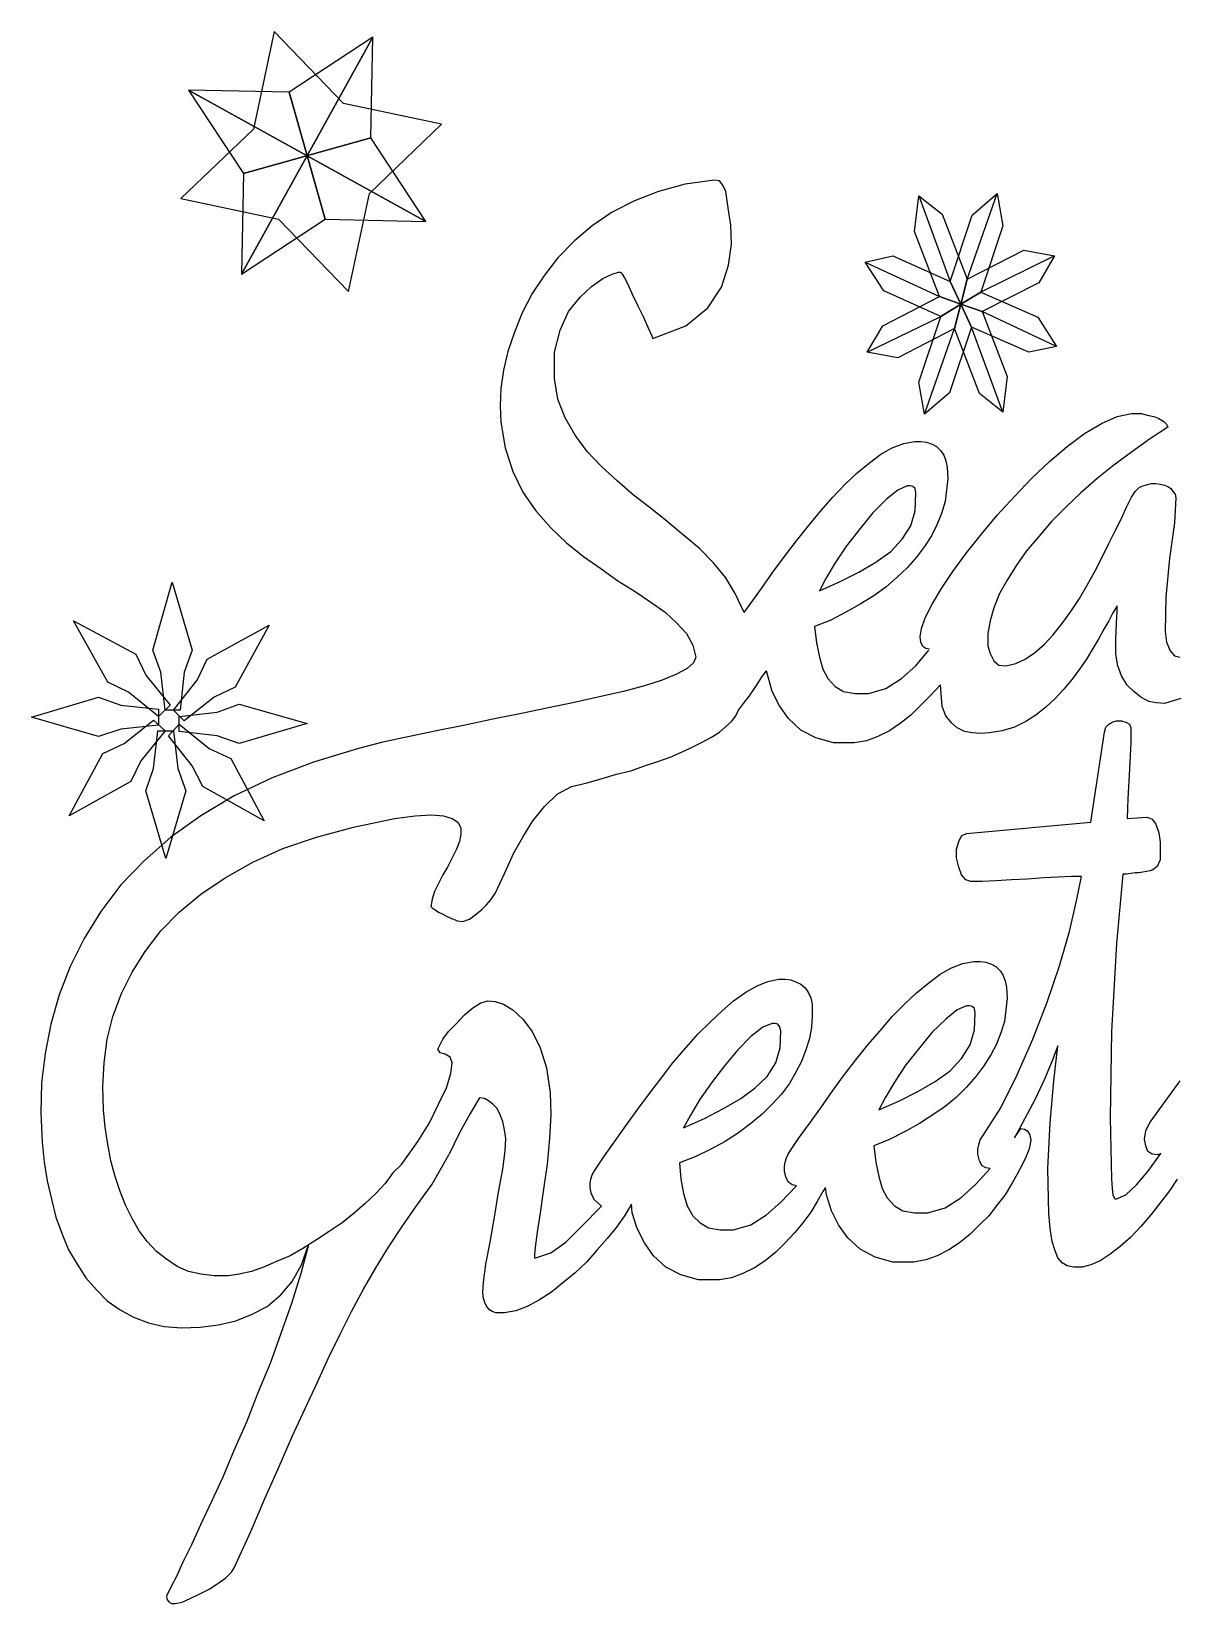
# Model space of a CAD drawing. Extents: x -95 to 513, y -317 to 40.
# Drawn here: x 207.13 to 240.94, y -290.7 to -244.28 of the extents above; entities that cross this region are included whole.
import ezdxf

# ---------------------------------------------------------------- set-up
doc = ezdxf.new("R2010")
doc.units = 0
doc.header["$MEASUREMENT"] = 0
doc.layers.get('0').update_dxf_attribs({"linetype": 'CONTINUOUS'})

msp = doc.modelspace()

# ---------------------------------------------------------------- linework, layer by layer
at = {"color": 1}
for p, q in [((226.425693, -248.790253), (225.645289, -249.001172)), ((227.290466, -248.663699), (226.425693, -248.790253)), ((227.438109, -248.684791), (227.290466, -248.663699)), ((227.54357, -248.811345), (227.438109, -248.684791)), ((227.627936, -249.001172), (227.54357, -248.811345)), ((224.928161, -249.275368), (224.274311, -249.612841)), ((225.645289, -249.001172), (224.928161, -249.275368)), ((227.67012, -249.275368), (227.627936, -249.001172)), ((227.712305, -249.549564), (227.67012, -249.275368)), ((224.274311, -249.612841), (223.683734, -250.013588)), ((227.775582, -249.992495), (227.712305, -249.549564)), ((223.683734, -250.013588), (223.156434, -250.456519)), ((227.796674, -250.56198), (227.775582, -249.992495)), ((223.156434, -250.456519), (222.671318, -250.962726)), ((227.712305, -251.173646), (227.796674, -250.56198)), ((222.671318, -250.962726), (222.270572, -251.468934)), ((222.270572, -251.468934), (221.912006, -252.017327)), ((223.662642, -251.806408), (224.000115, -251.574396)), ((224.000115, -251.574396), (224.274311, -251.447842)), ((224.274311, -251.447842), (224.464138, -251.384569)), ((224.464138, -251.384569), (224.506323, -251.384569)), ((224.506323, -251.384569), (224.548508, -251.405657)), ((224.548508, -251.405657), (224.5696, -251.447842)), ((224.5696, -251.447842), (224.590688, -251.468934)), ((224.590688, -251.468934), (224.632873, -251.553304)), ((224.632873, -251.553304), (224.738335, -251.743131)), ((227.501386, -251.8275), (227.712305, -251.173646)), ((221.912006, -252.017327), (221.616718, -252.586812)), ((223.325168, -252.122789), (223.662642, -251.806408)), ((224.738335, -251.743131), (224.864884, -252.038419)), ((224.864884, -252.038419), (225.033623, -252.375893)), ((227.100639, -252.439165), (227.501386, -251.8275)), ((222.987699, -252.544627), (223.325168, -252.122789)), ((225.033623, -252.375893), (225.202358, -252.713362)), ((226.446785, -252.966466), (227.100639, -252.439165)), ((221.616718, -252.586812), (221.384706, -253.156297)), ((222.734595, -253.09302), (222.987699, -252.544627)), ((225.202358, -252.713362), (225.328912, -253.00865)), ((225.476554, -253.346124), (226.446785, -252.966466)), ((221.384706, -253.156297), (221.194879, -253.725778)), ((222.565861, -253.74687), (222.734595, -253.09302)), ((225.328912, -253.00865), (225.434369, -253.240662)), ((225.434369, -253.240662), (225.476554, -253.346124)), ((221.194879, -253.725778), (221.068325, -254.27417)), ((222.565861, -254.527274), (222.565861, -253.74687)), ((221.068325, -254.27417), (220.98396, -254.822563)), ((220.98396, -254.822563), (220.962868, -255.328771)), ((222.671318, -255.138944), (222.565861, -254.527274)), ((220.962868, -255.328771), (220.98396, -255.813886)), ((222.882237, -255.687332), (222.671318, -255.138944)), ((223.177526, -256.19354), (222.882237, -255.687332)), ((238.722325, -255.856071), (239.186352, -255.645152)), ((239.186352, -255.645152), (239.608191, -255.560782)), ((239.608191, -255.560782), (239.734741, -255.560782)), ((239.734741, -255.560782), (239.903479, -255.560782)), ((239.903479, -255.560782), (240.072214, -255.602967)), ((240.072214, -255.602967), (240.262041, -255.645152)), ((240.262041, -255.645152), (240.409687, -255.708425)), ((240.409687, -255.708425), (240.55733, -255.792794)), ((240.55733, -255.792794), (240.641699, -255.877163)), ((220.98396, -255.813886), (221.11051, -256.573198)), ((223.536092, -256.67866), (223.177526, -256.19354)), ((237.709909, -256.531013), (238.216117, -256.15136)), ((238.216117, -256.15136), (238.722325, -255.856071)), ((240.683884, -255.961528), (240.135491, -256.320094)), ((240.641699, -255.877163), (240.683884, -255.961528)), ((221.11051, -256.573198), (221.342521, -257.269233)), ((223.95793, -257.121591), (223.536092, -256.67866)), ((232.204899, -256.763025), (232.542372, -256.573198)), ((232.542372, -256.573198), (232.879846, -256.446644)), ((232.879846, -256.446644), (233.196223, -256.383371)), ((233.196223, -256.383371), (233.386054, -256.383371)), ((233.386054, -256.383371), (233.554788, -256.404464)), ((233.554788, -256.404464), (233.723523, -256.467736)), ((233.723523, -256.467736), (233.850077, -256.531013)), ((233.850077, -256.531013), (233.976627, -256.657567)), ((233.976627, -256.657567), (234.060996, -256.784117)), ((237.182613, -256.973944), (237.709909, -256.531013)), ((239.608191, -256.699748), (239.08089, -257.079406)), ((240.135491, -256.320094), (239.608191, -256.699748)), ((224.421954, -257.543429), (223.95793, -257.121591)), ((231.508864, -257.311418), (231.86743, -257.016129)), ((231.86743, -257.016129), (232.204899, -256.763025)), ((234.060996, -256.784117), (234.124273, -256.952852)), ((234.124273, -256.952852), (234.166458, -257.142683)), ((234.166458, -257.142683), (234.187546, -257.480152)), ((236.655313, -257.480152), (237.182613, -256.973944)), ((239.08089, -257.079406), (238.595775, -257.480152)), ((221.342521, -257.269233), (221.63781, -257.880903)), ((224.907069, -257.965268), (224.421954, -257.543429)), ((230.791737, -258.028545), (231.150299, -257.648891)), ((231.150299, -257.648891), (231.508864, -257.311418)), ((234.187546, -257.480152), (234.145365, -257.817626)), ((236.149105, -258.007452), (236.655313, -257.480152)), ((238.595775, -257.480152), (238.110659, -257.901995)), ((240.008937, -257.669983), (240.198768, -257.627799)), ((240.198768, -257.627799), (240.325318, -257.627799)), ((240.325318, -257.627799), (240.451872, -257.648891)), ((240.451872, -257.648891), (240.578422, -257.669983)), ((221.63781, -257.880903), (222.017468, -258.429295)), ((225.392185, -258.344926), (224.907069, -257.965268)), ((230.433171, -258.429295), (230.791737, -258.028545)), ((234.145365, -257.817626), (234.103181, -258.155099)), ((235.642897, -258.555845), (236.149105, -258.007452)), ((238.110659, -257.901995), (237.667728, -258.323833)), ((239.460548, -258.323833), (239.608191, -258.028545)), ((239.608191, -258.028545), (239.713652, -257.85981)), ((239.713652, -257.85981), (239.840202, -257.733256)), ((239.840202, -257.733256), (240.008937, -257.669983)), ((240.578422, -257.669983), (240.683884, -257.712164)), ((240.683884, -257.712164), (240.768249, -257.775441)), ((240.768249, -257.775441), (240.831526, -257.85981)), ((240.831526, -257.85981), (240.894803, -257.94418)), ((240.915895, -258.049637), (240.87371, -258.787857)), ((240.894803, -257.94418), (240.915895, -258.049637)), ((222.017468, -258.429295), (222.460399, -258.935503)), ((225.898393, -258.745672), (225.392185, -258.344926)), ((230.07461, -258.872226), (230.433171, -258.429295)), ((233.997719, -258.51366), (233.871169, -258.830041)), ((234.103181, -258.155099), (233.997719, -258.51366)), ((235.178874, -259.12533), (235.642897, -258.555845)), ((237.667728, -258.323833), (237.245886, -258.745672)), ((239.312902, -258.661307), (239.460548, -258.323833)), ((222.460399, -258.935503), (222.924422, -259.378434)), ((226.383508, -259.146422), (225.898393, -258.745672)), ((229.716044, -259.315157), (230.07461, -258.872226)), ((233.871169, -258.830041), (233.70243, -259.167515)), ((237.245886, -258.745672), (236.866232, -259.188607)), ((238.933248, -259.399526), (239.123075, -259.019868)), ((239.123075, -259.019868), (239.312902, -258.661307)), ((240.87371, -258.787857), (240.726068, -259.842457)), ((222.924422, -259.378434), (223.43063, -259.77918)), ((226.847536, -259.547169), (226.383508, -259.146422)), ((229.357483, -259.77918), (229.716044, -259.315157)), ((233.491511, -259.483891), (233.2595, -259.800272)), ((233.70243, -259.167515), (233.491511, -259.483891)), ((234.735939, -259.673723), (235.178874, -259.12533)), ((236.866232, -259.188607), (236.507666, -259.610446)), ((238.743417, -259.800272), (238.933248, -259.399526)), ((223.43063, -259.77918), (223.936838, -260.137746)), ((227.269374, -259.969011), (226.847536, -259.547169)), ((227.627936, -260.411942), (227.269374, -259.969011)), ((229.020009, -260.243203), (229.357483, -259.77918)), ((233.2595, -259.800272), (232.985303, -260.116653)), ((234.335192, -260.222115), (234.735939, -259.673723)), ((236.507666, -259.610446), (236.212378, -260.032284)), ((238.532498, -260.201023), (238.743417, -259.800272)), ((240.726068, -259.842457), (240.620607, -260.981423)), ((223.936838, -260.137746), (224.443046, -260.496307)), ((227.902132, -260.875965), (227.627936, -260.411942)), ((228.682536, -260.728319), (229.020009, -260.243203)), ((232.690015, -260.39085), (232.352545, -260.686138)), ((232.985303, -260.116653), (232.690015, -260.39085)), ((233.997719, -260.728319), (234.335192, -260.222115)), ((236.212378, -260.032284), (235.938185, -260.475215)), ((238.300486, -260.622861), (238.532498, -260.201023)), ((224.443046, -260.496307), (224.949254, -260.812688)), ((224.949254, -260.812688), (225.413277, -261.129069)), ((228.172801, -261.433518), (227.902132, -260.875965)), ((228.345067, -261.192346), (228.682536, -260.728319)), ((232.352545, -260.686138), (231.99398, -260.939242)), ((233.723523, -261.192346), (233.997719, -260.728319)), ((235.70617, -260.875965), (235.537435, -261.297804)), ((235.938185, -260.475215), (235.70617, -260.875965)), ((238.068475, -261.023608), (238.300486, -260.622861)), ((225.413277, -261.129069), (225.83512, -261.424358)), ((228.172801, -261.433518), (228.345067, -261.192346)), ((231.593234, -261.192346), (231.171391, -261.424358)), ((231.99398, -260.939242), (231.593234, -261.192346)), ((233.512604, -261.593092), (233.723523, -261.192346)), ((235.537435, -261.297804), (235.431978, -261.677462)), ((237.815371, -261.403266), (238.068475, -261.023608)), ((239.186352, -261.234527), (239.059798, -261.44545)), ((239.186352, -261.403266), (239.186352, -261.234527)), ((240.620607, -260.981423), (240.599514, -261.993839)), ((225.83512, -261.424358), (226.172589, -261.740735)), ((226.172589, -261.740735), (226.467877, -262.057116)), ((230.72846, -261.65637), (230.243344, -261.846196)), ((231.171391, -261.424358), (230.72846, -261.65637)), ((233.407146, -261.909473), (233.512604, -261.593092)), ((235.431978, -261.677462), (235.368701, -262.057116)), ((237.28807, -262.0993), (237.562267, -261.761827)), ((237.562267, -261.761827), (237.815371, -261.403266)), ((238.933248, -261.677462), (238.785602, -261.930566)), ((239.059798, -261.44545), (238.933248, -261.677462)), ((239.144167, -262.225854), (239.16526, -261.761827)), ((239.16526, -261.761827), (239.186352, -261.403266)), ((226.467877, -262.057116), (226.657704, -262.394589)), ((230.243344, -261.846196), (230.306621, -262.331312)), ((233.364961, -262.141485), (233.407146, -261.909473)), ((233.386054, -262.31022), (233.364961, -262.141485)), ((233.364961, -262.141485), (233.364961, -262.141485)), ((235.368701, -262.057116), (235.368701, -262.415681)), ((237.034967, -262.373497), (237.28807, -262.0993)), ((238.63796, -262.204762), (238.469221, -262.500047)), ((238.785602, -261.930566), (238.63796, -262.204762)), ((239.144167, -262.668785), (239.144167, -262.225854)), ((240.599514, -261.993839), (240.641699, -262.31022)), ((226.657704, -262.394589), (226.742074, -262.753151)), ((226.742074, -262.753151), (226.678797, -262.921889)), ((230.306621, -262.331312), (230.390987, -262.753151)), ((230.390987, -262.753151), (230.496448, -263.111716)), ((233.238407, -263.006254), (233.618065, -262.542231)), ((233.449326, -262.436774), (233.386054, -262.31022)), ((233.533696, -262.500047), (233.449326, -262.436774)), ((233.639158, -262.521139), (233.533696, -262.500047)), ((235.368701, -262.415681), (235.431978, -262.647693)), ((235.431978, -262.647693), (235.537435, -262.858612)), ((236.465482, -262.816428), (236.739678, -262.626601)), ((236.739678, -262.626601), (237.034967, -262.373497)), ((238.469221, -262.500047), (238.279394, -262.816428)), ((239.207445, -263.006254), (239.144167, -262.668785)), ((240.641699, -262.31022), (240.747156, -262.563324)), ((240.747156, -262.563324), (240.87371, -262.71097)), ((240.87371, -262.71097), (241.021353, -262.753151)), ((226.48897, -263.090624), (226.172589, -263.259358)), ((226.678797, -262.921889), (226.48897, -263.090624)), ((228.703628, -263.322635), (228.831049, -263.159966)), ((228.998917, -263.765566), (228.831049, -263.159966)), ((230.496448, -263.111716), (230.644091, -263.385913)), ((232.816569, -263.385913), (233.238407, -263.006254)), ((235.537435, -262.858612), (235.685082, -262.985166)), ((235.685082, -262.985166), (235.896001, -263.006254)), ((235.896001, -263.006254), (236.191289, -262.942982)), ((236.191289, -262.942982), (236.465482, -262.816428)), ((238.068475, -263.111716), (237.857555, -263.407005)), ((238.279394, -262.816428), (238.068475, -263.111716)), ((239.312902, -263.301543), (239.207445, -263.006254)), ((225.22345, -263.596832), (224.61178, -263.765566)), ((225.75075, -263.428097), (225.22345, -263.596832)), ((226.172589, -263.259358), (225.75075, -263.428097)), ((228.323975, -263.89212), (228.513801, -263.617924)), ((228.513801, -263.617924), (228.703628, -263.322635)), ((230.644091, -263.385913), (230.855014, -263.617924)), ((230.855014, -263.617924), (231.108118, -263.765566)), ((231.846338, -263.828843), (232.352545, -263.681201)), ((232.352545, -263.681201), (232.816569, -263.385913)), ((233.970018, -263.569156), (233.639158, -263.913213)), ((234.018811, -264.208501), (233.970018, -263.569156)), ((237.857555, -263.407005), (237.604451, -263.702293)), ((239.481637, -263.575739), (239.312902, -263.301543)), ((239.671468, -263.765566), (239.481637, -263.575739)), ((223.198618, -264.081947), (222.397122, -264.250686)), ((223.936838, -263.913213), (223.198618, -264.081947)), ((224.61178, -263.765566), (223.936838, -263.913213)), ((228.007594, -264.313959), (228.155236, -264.124132)), ((228.155236, -264.124132), (228.323975, -263.89212)), ((229.209836, -264.187409), (228.998917, -263.765566)), ((231.108118, -263.765566), (231.445587, -263.828843)), ((231.445587, -263.828843), (231.846338, -263.828843)), ((233.639158, -263.913213), (233.364961, -264.187409)), ((237.351347, -263.97649), (237.077151, -264.229594)), ((237.604451, -263.702293), (237.351347, -263.97649)), ((239.882387, -263.934305), (239.671468, -263.765566)), ((240.114399, -264.060855), (239.882387, -263.934305)), ((240.34641, -264.10304), (240.114399, -264.060855)), ((240.578422, -264.124132), (240.34641, -264.10304)), ((241.063537, -263.97649), (240.578422, -264.124132)), ((220.751948, -264.588155), (219.929359, -264.756894)), ((221.595625, -264.419421), (220.751948, -264.588155)), ((222.397122, -264.250686), (221.595625, -264.419421)), ((227.796674, -264.651432), (227.923224, -264.482698)), ((227.923224, -264.482698), (228.007594, -264.313959)), ((229.484033, -264.567063), (229.209836, -264.187409)), ((229.842598, -264.904536), (229.484033, -264.567063)), ((233.090765, -264.461605), (232.774384, -264.714709)), ((233.364961, -264.187409), (233.090765, -264.461605)), ((234.124273, -264.482698), (234.018811, -264.208501)), ((234.293008, -264.693617), (234.124273, -264.482698)), ((236.781863, -264.461605), (236.486574, -264.651432)), ((237.077151, -264.229594), (236.781863, -264.461605)), ((219.085678, -264.925629), (218.284182, -265.094363)), ((219.929359, -264.756894), (219.085678, -264.925629)), ((227.206097, -265.115455), (227.438109, -264.967813)), ((227.438109, -264.967813), (227.627936, -264.799075)), ((227.627936, -264.799075), (227.796674, -264.651432)), ((230.285529, -265.136548), (229.842598, -264.904536)), ((232.458003, -264.925629), (232.120534, -265.094363)), ((232.774384, -264.714709), (232.458003, -264.925629)), ((234.461742, -264.841259), (234.293008, -264.693617)), ((234.672666, -264.946721), (234.461742, -264.841259)), ((234.904677, -264.988906), (234.672666, -264.946721)), ((235.157781, -265.009998), (234.904677, -264.988906)), ((235.410885, -264.988906), (235.157781, -265.009998)), ((235.790539, -264.925629), (235.410885, -264.988906)), ((236.149105, -264.820167), (235.790539, -264.925629)), ((236.486574, -264.651432), (236.149105, -264.820167)), ((238.405948, -267.625403), (238.806694, -264.967813)), ((238.806694, -264.967813), (238.848879, -264.820167)), ((238.848879, -264.820167), (238.933248, -264.735802)), ((238.933248, -264.735802), (239.038706, -264.672525)), ((239.038706, -264.672525), (239.16526, -264.63034)), ((239.16526, -264.63034), (239.312902, -264.63034)), ((239.312902, -264.63034), (239.439456, -264.672525)), ((239.439456, -264.672525), (239.544914, -264.735802)), ((239.544914, -264.735802), (239.587098, -264.841259)), ((239.587098, -264.841259), (239.587098, -265.263102)), ((216.78665, -265.452929), (215.457858, -265.853675)), ((217.503782, -265.263102), (216.78665, -265.452929)), ((216.78665, -265.452929), (216.78665, -265.452929)), ((218.284182, -265.094363), (217.503782, -265.263102)), ((226.320235, -265.558386), (226.636612, -265.410744)), ((226.636612, -265.410744), (226.931901, -265.263102)), ((226.931901, -265.263102), (227.206097, -265.115455)), ((230.812829, -265.28419), (230.285529, -265.136548)), ((231.424495, -265.28419), (230.812829, -265.28419)), ((231.783061, -265.220917), (231.424495, -265.28419)), ((232.120534, -265.094363), (231.783061, -265.220917)), ((239.587098, -265.263102), (239.544914, -266.064594)), ((215.457858, -265.853675), (214.234523, -266.317698)), ((224.822704, -266.106779), (225.22345, -265.959137)), ((225.22345, -265.959137), (225.624196, -265.832583)), ((225.624196, -265.832583), (225.982762, -265.706033)), ((225.982762, -265.706033), (226.320235, -265.558386)), ((214.234523, -266.317698), (213.116645, -266.844998)), ((223.072064, -266.570802), (223.536092, -266.465345)), ((223.536092, -266.465345), (223.979023, -266.338791)), ((223.979023, -266.338791), (224.400861, -266.212241)), ((224.400861, -266.212241), (224.822704, -266.106779)), ((239.544914, -266.064594), (239.502729, -266.929368)), ((213.116645, -266.844998), (212.125322, -267.435576)), ((222.270572, -267.161379), (222.650226, -266.802814)), ((222.650226, -266.802814), (223.072064, -266.570802)), ((239.502729, -266.929368), (239.481637, -267.519945)), ((221.933099, -267.583218), (222.270572, -267.161379)), ((212.125322, -267.435576), (211.239456, -268.068334)), ((215.542223, -268.068334), (216.639008, -267.773049)), ((216.639008, -267.773049), (217.841251, -267.519945)), ((217.841251, -267.519945), (218.45292, -267.435576)), ((218.45292, -267.435576), (218.938036, -267.414483)), ((218.938036, -267.414483), (219.296597, -267.435576)), ((219.296597, -267.435576), (219.549701, -267.519945)), ((219.549701, -267.519945), (219.71844, -267.625403)), ((219.71844, -267.625403), (219.802805, -267.794137)), ((219.802805, -267.794137), (219.802805, -267.983968)), ((221.63781, -268.068334), (221.933099, -267.583218)), ((234.735939, -267.962876), (238.405948, -267.625403)), ((239.481637, -267.519945), (240.072214, -267.47776)), ((240.072214, -267.47776), (240.21986, -267.541033)), ((240.21986, -267.541033), (240.325318, -267.68868)), ((240.325318, -267.68868), (240.409687, -267.941784)), ((211.239456, -268.068334), (210.459051, -268.764373)), ((214.550899, -268.405807), (215.542223, -268.068334)), ((219.760625, -268.194888), (219.676255, -268.426899)), ((219.802805, -267.983968), (219.760625, -268.194888)), ((221.363614, -268.553449), (221.63781, -268.068334)), ((234.44065, -268.426899), (234.503927, -268.194888)), ((234.503927, -268.194888), (234.588296, -268.026153)), ((234.588296, -268.026153), (234.735939, -267.962876)), ((240.409687, -267.941784), (240.451872, -268.21598)), ((240.451872, -268.21598), (240.451872, -268.511269)), ((210.459051, -268.764373), (209.763017, -269.4815)), ((213.665038, -268.806553), (214.550899, -268.405807)), ((219.549701, -268.680003), (219.423151, -268.933107)), ((219.676255, -268.426899), (219.549701, -268.680003)), ((221.152694, -269.017476), (221.363614, -268.553449)), ((234.44065, -268.680003), (234.44065, -268.426899)), ((234.503927, -268.954199), (234.44065, -268.680003)), ((240.451872, -268.74328), (240.367503, -268.933107)), ((240.451872, -268.511269), (240.451872, -268.74328)), ((212.842449, -269.27058), (213.665038, -268.806553)), ((219.275509, -269.186211), (219.148955, -269.439315)), ((219.423151, -268.933107), (219.275509, -269.186211)), ((220.962868, -269.418223), (221.152694, -269.017476)), ((234.588296, -269.186211), (234.503927, -268.954199)), ((234.714846, -269.333853), (234.588296, -269.186211)), ((237.435717, -269.249488), (237.013874, -269.27058)), ((237.836463, -269.228396), (237.435717, -269.249488)), ((238.131752, -269.228396), (237.836463, -269.228396)), ((237.984105, -269.945523), (238.131752, -269.228396)), ((238.131752, -269.228396), (238.131752, -269.228396)), ((239.355087, -269.165119), (239.16526, -271.211043)), ((239.460548, -269.165119), (239.355087, -269.165119)), ((239.587098, -269.144026), (239.460548, -269.165119)), ((239.713652, -269.122934), (239.587098, -269.144026)), ((239.81911, -269.122934), (239.713652, -269.122934)), ((239.945664, -269.101842), (239.81911, -269.122934)), ((240.051122, -269.080749), (239.945664, -269.101842)), ((240.156583, -269.059657), (240.051122, -269.080749)), ((240.240949, -269.038569), (240.156583, -269.059657)), ((240.367503, -268.933107), (240.240949, -269.038569)), ((209.763017, -269.4815), (209.172443, -270.261904)), ((212.125322, -269.755696), (212.842449, -269.27058)), ((219.022405, -269.671327), (218.959128, -269.903338)), ((219.148955, -269.439315), (219.022405, -269.671327)), ((220.815221, -269.734604), (220.962868, -269.418223)), ((234.862493, -269.376038), (234.714846, -269.333853)), ((235.199962, -269.376038), (234.862493, -269.376038)), ((235.600712, -269.354946), (235.199962, -269.376038)), ((236.064735, -269.333853), (235.600712, -269.354946)), ((236.528759, -269.312761), (236.064735, -269.333853)), ((237.013874, -269.27058), (236.528759, -269.312761)), ((211.49256, -270.282996), (212.125322, -269.755696)), ((218.959128, -269.903338), (218.916944, -270.114258)), ((218.916944, -270.114258), (218.959128, -270.156442)), ((218.959128, -270.156442), (219.043493, -270.219719)), ((220.414475, -270.219719), (220.562117, -270.072073)), ((220.562117, -270.072073), (220.688671, -269.924431)), ((220.688671, -269.924431), (220.773041, -269.797881)), ((220.773041, -269.797881), (220.815221, -269.734604)), ((237.773186, -270.852477), (237.984105, -269.945523)), ((209.172443, -270.261904), (208.687328, -271.0634)), ((210.944171, -270.831385), (211.49256, -270.282996)), ((219.043493, -270.219719), (219.148955, -270.282996)), ((219.148955, -270.282996), (219.275509, -270.346269)), ((219.275509, -270.346269), (219.402059, -270.409546)), ((219.402059, -270.409546), (219.528613, -270.472823)), ((219.528613, -270.472823), (219.634071, -270.515008)), ((219.634071, -270.515008), (219.697348, -270.5361)), ((219.697348, -270.5361), (219.866082, -270.557193)), ((219.866082, -270.557193), (220.055909, -270.493916)), ((220.055909, -270.493916), (220.224648, -270.367361)), ((220.224648, -270.367361), (220.414475, -270.219719)), ((208.687328, -271.0634), (208.265485, -271.885985)), ((210.480144, -271.443054), (210.944171, -270.831385)), ((237.477897, -271.864893), (237.773186, -270.852477)), ((210.10049, -272.054724), (210.480144, -271.443054)), ((239.16526, -271.211043), (239.017613, -273.805359)), ((208.265485, -271.885985), (207.949104, -272.729666)), ((233.955534, -272.117997), (234.293008, -271.92817)), ((234.293008, -271.92817), (234.630481, -271.80162)), ((234.630481, -271.80162), (234.946858, -271.738343)), ((234.946858, -271.738343), (235.136689, -271.738343)), ((235.136689, -271.738343), (235.305424, -271.759435)), ((235.305424, -271.759435), (235.474158, -271.822712)), ((235.474158, -271.822712), (235.600712, -271.885985)), ((235.600712, -271.885985), (235.727262, -272.012539)), ((235.727262, -272.012539), (235.811631, -272.139089)), ((237.119336, -272.940586), (237.477897, -271.864893)), ((209.784109, -272.687482), (210.10049, -272.054724)), ((228.218513, -272.645297), (228.555986, -272.45547)), ((228.555986, -272.45547), (228.872367, -272.32892)), ((228.872367, -272.32892), (229.188744, -272.265643)), ((229.188744, -272.265643), (229.378575, -272.265643)), ((229.378575, -272.265643), (229.54731, -272.286736)), ((229.54731, -272.286736), (229.716044, -272.350008)), ((229.716044, -272.350008), (229.842598, -272.413285)), ((229.842598, -272.413285), (229.969148, -272.518747)), ((233.2595, -272.666389), (233.618065, -272.371101)), ((233.618065, -272.371101), (233.955534, -272.117997)), ((235.811631, -272.139089), (235.874908, -272.307828)), ((235.874908, -272.307828), (235.917093, -272.497655)), ((235.917093, -272.497655), (235.938185, -272.835128)), ((207.949104, -272.729666), (207.696, -273.59444)), ((209.531005, -273.362424), (209.784109, -272.687482)), ((220.161371, -273.10932), (220.393383, -272.961678)), ((220.393383, -272.961678), (220.604302, -272.898401)), ((220.604302, -272.898401), (220.815221, -272.919493)), ((220.815221, -272.919493), (221.068325, -273.003863)), ((227.522478, -273.19369), (227.859951, -272.898401)), ((227.859951, -272.898401), (228.218513, -272.645297)), ((229.969148, -272.518747), (230.07461, -272.666389)), ((230.07461, -272.666389), (230.137883, -272.814036)), ((230.137883, -272.814036), (230.180067, -273.003863)), ((232.900938, -273.003863), (233.2595, -272.666389)), ((235.938185, -272.835128), (235.896001, -273.172597)), ((236.697497, -274.037371), (237.119336, -272.940586)), ((209.36227, -274.037371), (209.531005, -273.362424)), ((219.676255, -273.573348), (219.908267, -273.320244)), ((219.908267, -273.320244), (220.161371, -273.10932)), ((221.068325, -273.003863), (221.342521, -273.172597)), ((221.342521, -273.172597), (221.63781, -273.446794)), ((227.163912, -273.531163), (227.522478, -273.19369)), ((230.180067, -273.341336), (230.158975, -273.678805)), ((230.180067, -273.003863), (230.180067, -273.341336)), ((232.183807, -273.784267), (232.542372, -273.362424)), ((232.542372, -273.362424), (232.900938, -273.003863)), ((235.896001, -273.172597), (235.853816, -273.510071)), ((207.696, -273.59444), (207.527266, -274.459209)), ((219.275509, -274.037371), (219.444244, -273.805359)), ((219.444244, -273.805359), (219.676255, -273.573348)), ((221.63781, -273.446794), (221.912006, -273.805359)), ((221.912006, -273.805359), (222.144018, -274.290475)), ((226.446785, -274.290475), (226.805351, -273.889724)), ((226.805351, -273.889724), (227.163912, -273.531163)), ((230.158975, -273.678805), (230.095702, -274.016279)), ((231.825245, -274.206105), (232.183807, -273.784267)), ((235.748354, -273.847544), (235.621804, -274.185013)), ((235.853816, -273.510071), (235.748354, -273.847544)), ((239.017613, -273.805359), (238.975429, -276.357491)), ((209.277901, -274.733406), (209.36227, -274.037371)), ((219.127863, -274.33266), (219.170048, -274.227198)), ((219.19114, -274.438117), (219.127863, -274.33266)), ((219.170048, -274.227198), (219.275509, -274.037371)), ((222.144018, -274.290475), (222.333845, -274.881048)), ((226.067131, -274.733406), (226.446785, -274.290475)), ((229.99024, -274.353748), (229.863691, -274.691221)), ((230.095702, -274.016279), (229.99024, -274.353748)), ((231.46668, -274.649036), (231.825245, -274.206105)), ((235.621804, -274.185013), (235.453066, -274.501394)), ((236.23347, -275.091971), (236.697497, -274.037371)), ((237.435717, -274.227198), (237.266978, -274.670129)), ((237.309163, -275.260706), (237.435717, -274.227198)), ((207.527266, -274.459209), (207.421808, -275.323983)), ((209.235716, -275.429441), (209.277901, -274.733406)), ((219.338782, -274.480302), (219.19114, -274.438117)), ((219.486429, -274.564671), (219.338782, -274.480302)), ((219.549701, -274.733406), (219.486429, -274.564671)), ((219.507521, -275.049787), (219.549701, -274.733406)), ((225.729658, -275.176337), (226.067131, -274.733406)), ((229.863691, -274.691221), (229.694952, -275.007602)), ((231.108118, -275.11306), (231.46668, -274.649036)), ((235.242146, -274.817775), (235.010135, -275.134152)), ((235.453066, -274.501394), (235.242146, -274.817775)), ((237.266978, -274.670129), (237.034967, -275.218521)), ((219.380967, -275.471625), (219.507521, -275.049787)), ((222.333845, -274.881048), (222.439307, -275.619267)), ((225.371092, -275.64036), (225.729658, -275.176337)), ((229.694952, -275.007602), (229.505125, -275.345075)), ((230.770645, -275.577087), (231.108118, -275.11306)), ((235.010135, -275.134152), (234.735939, -275.450533)), ((235.748354, -276.062203), (236.23347, -275.091971)), ((237.034967, -275.218521), (236.76077, -275.809099)), ((237.203701, -276.505133), (237.309163, -275.260706)), ((240.156583, -276.484041), (241.042445, -275.260706)), ((207.421808, -275.323983), (207.400716, -276.209845)), ((209.256809, -276.125475), (209.235716, -275.429441)), ((219.148955, -275.956741), (219.380967, -275.471625)), ((222.439307, -275.619267), (222.460399, -276.252029)), ((225.033623, -276.104387), (225.371092, -275.64036)), ((229.273113, -275.661452), (228.998917, -275.956741)), ((229.505125, -275.345075), (229.273113, -275.661452)), ((230.433171, -276.062203), (230.770645, -275.577087)), ((234.44065, -275.745822), (234.103181, -276.020018)), ((234.735939, -275.450533), (234.44065, -275.745822)), ((207.400716, -276.209845), (207.442896, -277.074618)), ((209.298993, -276.631683), (209.256809, -276.125475)), ((218.874759, -276.505133), (219.148955, -275.956741)), ((220.351198, -275.766914), (220.077002, -276.230937)), ((220.498844, -275.788006), (220.351198, -275.766914)), ((220.625394, -275.851283), (220.498844, -275.788006)), ((220.751948, -275.956741), (220.625394, -275.851283)), ((220.878498, -276.083295), (220.751948, -275.956741)), ((220.962868, -276.273122), (220.878498, -276.083295)), ((224.69615, -276.56841), (225.033623, -276.104387)), ((228.998917, -275.956741), (228.703628, -276.252029)), ((230.095702, -276.526226), (230.433171, -276.062203)), ((234.103181, -276.020018), (233.744615, -276.273122)), ((235.221054, -276.884787), (235.748354, -276.062203)), ((236.76077, -275.809099), (236.444393, -276.399672)), ((209.383363, -277.137891), (209.298993, -276.631683)), ((218.537286, -277.053526), (218.874759, -276.505133)), ((220.077002, -276.230937), (219.760625, -276.800422)), ((221.047237, -276.462949), (220.962868, -276.273122)), ((221.089417, -276.716053), (221.047237, -276.462949)), ((222.460399, -276.252029), (222.418214, -276.969157)), ((224.358677, -277.032434), (224.69615, -276.56841)), ((228.366159, -276.526226), (228.007594, -276.800422)), ((228.703628, -276.252029), (228.366159, -276.526226)), ((229.779321, -276.969157), (230.095702, -276.526226)), ((233.343869, -276.526226), (232.922026, -276.758237)), ((233.744615, -276.273122), (233.343869, -276.526226)), ((236.444393, -276.399672), (236.149105, -276.948064)), ((236.149105, -276.948064), (236.338932, -276.673868)), ((236.338932, -276.673868), (236.444393, -276.69496)), ((237.140428, -277.855023), (237.203701, -276.505133)), ((238.975429, -276.357491), (239.017613, -278.171399)), ((240.030029, -276.737145), (240.093306, -276.610595)), ((240.093306, -276.610595), (240.156583, -276.484041)), ((207.442896, -277.074618), (207.506173, -277.665191)), ((209.467728, -277.623011), (209.383363, -277.137891)), ((218.051814, -277.733759), (218.537286, -277.053526)), ((219.760625, -276.800422), (219.452939, -277.445405)), ((221.131602, -276.969157), (221.089417, -276.716053)), ((221.11051, -277.327722), (221.131602, -276.969157)), ((222.418214, -276.969157), (222.354937, -277.728468)), ((224.0423, -277.475365), (224.358677, -277.032434)), ((227.606847, -277.053526), (227.185005, -277.285538)), ((228.007594, -276.800422), (227.606847, -277.053526)), ((229.484033, -277.412087), (229.779321, -276.969157)), ((232.479095, -276.990249), (231.99398, -277.180076)), ((232.922026, -276.758237), (232.479095, -276.990249)), ((235.094504, -277.158984), (235.136689, -277.011341)), ((235.136689, -277.011341), (235.221054, -276.884787)), ((236.444393, -276.69496), (236.528759, -276.737145)), ((236.528759, -276.737145), (236.592036, -276.842607)), ((236.613128, -277.137891), (236.570943, -277.30663)), ((236.592036, -276.842607), (236.63422, -277.011341)), ((236.63422, -277.011341), (236.613128, -277.137891)), ((239.987845, -276.990249), (240.008937, -276.863699)), ((240.030029, -277.180076), (239.987845, -276.990249)), ((240.008937, -276.863699), (240.030029, -276.737145)), ((218.959128, -278.319046), (219.452939, -277.445405)), ((221.047237, -277.876115), (221.11051, -277.327722)), ((223.747011, -277.918295), (224.0423, -277.475365)), ((226.742074, -277.496457), (226.256958, -277.686284)), ((227.185005, -277.285538), (226.742074, -277.496457)), ((229.378575, -277.665191), (229.420756, -277.538642)), ((229.420756, -277.538642), (229.484033, -277.412087)), ((231.99398, -277.180076), (232.057257, -277.665191)), ((235.073412, -277.285538), (235.094504, -277.158984)), ((235.073412, -277.43318), (235.073412, -277.285538)), ((235.115597, -277.623011), (235.073412, -277.43318)), ((236.486574, -277.517549), (236.381116, -277.749561)), ((236.570943, -277.30663), (236.486574, -277.517549)), ((240.093306, -277.348815), (240.030029, -277.180076)), ((240.21986, -277.43318), (240.093306, -277.348815)), ((240.093306, -277.939388), (240.472964, -277.412087)), ((240.388595, -277.454272), (240.21986, -277.43318)), ((240.472964, -277.412087), (240.388595, -277.454272)), ((207.506173, -277.665191), (207.590543, -278.213584)), ((209.594282, -278.087034), (209.467728, -277.623011)), ((217.799066, -277.981572), (217.567054, -278.297953)), ((218.051814, -277.733759), (217.799066, -277.981572)), ((220.920683, -278.551057), (221.047237, -277.876115)), ((222.354937, -277.728468), (222.24948, -278.466688)), ((223.641549, -278.171399), (223.683734, -278.044849)), ((223.683734, -278.044849), (223.747011, -277.918295)), ((226.256958, -277.686284), (226.299143, -278.171399)), ((229.357483, -277.791745), (229.378575, -277.665191)), ((229.357483, -277.918295), (229.357483, -277.791745)), ((229.399663, -278.108126), (229.357483, -277.918295)), ((229.357483, -277.918295), (229.357483, -277.918295)), ((232.057257, -277.665191), (232.141626, -278.087034)), ((234.989043, -278.340138), (235.431978, -277.855023)), ((235.199962, -277.770653), (235.115597, -277.623011)), ((235.305424, -277.83393), (235.199962, -277.770653)), ((235.431978, -277.855023), (235.305424, -277.83393)), ((236.23347, -278.023757), (236.064735, -278.319046)), ((236.381116, -277.749561), (236.23347, -278.023757)), ((237.161521, -279.183815), (237.140428, -277.855023)), ((239.755833, -278.340138), (240.093306, -277.939388)), ((207.590543, -278.213584), (207.717093, -278.761977)), ((209.741924, -278.529965), (209.594282, -278.087034)), ((209.910663, -278.951804), (209.741924, -278.529965)), ((217.567054, -278.297953), (217.292858, -278.593242)), ((218.495105, -278.951804), (218.959128, -278.319046)), ((222.24948, -278.466688), (222.144018, -279.162723)), ((223.620457, -278.297953), (223.641549, -278.171399)), ((223.620457, -278.424503), (223.620457, -278.297953)), ((223.662642, -278.614334), (223.620457, -278.424503)), ((223.620457, -278.424503), (223.620457, -278.424503)), ((226.299143, -278.171399), (226.383508, -278.593242)), ((229.252021, -278.846346), (229.716044, -278.36123)), ((229.484033, -278.255769), (229.399663, -278.108126)), ((229.589494, -278.340138), (229.484033, -278.255769)), ((229.716044, -278.36123), (229.589494, -278.340138)), ((230.496448, -278.529965), (230.327714, -278.825254)), ((230.570272, -278.413959), (230.496448, -278.529965)), ((230.60191, -278.635427), (230.570272, -278.413959)), ((232.141626, -278.087034), (232.247084, -278.445596)), ((232.247084, -278.445596), (232.39473, -278.719792)), ((234.567204, -278.719792), (234.989043, -278.340138)), ((236.064735, -278.319046), (235.874908, -278.635427)), ((239.017613, -278.171399), (239.038706, -278.445596)), ((239.038706, -278.445596), (239.059798, -278.635427)), ((239.439456, -278.635427), (239.755833, -278.340138)), ((240.726068, -278.508873), (240.451872, -278.867438)), ((240.95808, -278.171399), (240.726068, -278.508873)), ((207.717093, -278.761977), (207.843647, -279.289277)), ((210.10049, -279.331462), (209.910663, -278.951804)), ((216.976481, -278.888531), (216.6601, -279.162723)), ((217.292858, -278.593242), (216.976481, -278.888531)), ((218.073262, -279.563473), (218.495105, -278.951804)), ((220.794133, -279.289277), (220.920683, -278.551057)), ((223.367353, -279.563473), (223.958483, -278.961577)), ((223.747011, -278.783069), (223.662642, -278.614334)), ((223.958483, -278.961577), (223.747011, -278.783069)), ((224.843792, -278.909619), (224.632873, -279.247092)), ((224.864884, -279.162723), (224.843792, -278.909619)), ((226.383508, -278.593242), (226.48897, -278.951804)), ((226.48897, -278.951804), (226.657704, -279.247092)), ((228.830182, -279.226), (229.252021, -278.846346)), ((230.327714, -278.825254), (230.137883, -279.141635)), ((230.749552, -279.09945), (230.60191, -278.635427)), ((232.39473, -278.719792), (232.605649, -278.951804)), ((232.605649, -278.951804), (232.858753, -279.09945)), ((234.103181, -279.015081), (234.567204, -278.719792)), ((235.642897, -278.930711), (235.389793, -279.247092)), ((235.874908, -278.635427), (235.642897, -278.930711)), ((239.059798, -278.635427), (239.101983, -278.740884)), ((239.101983, -278.740884), (239.144167, -278.761977)), ((239.144167, -278.761977), (239.439456, -278.635427)), ((240.451872, -278.867438), (240.177676, -279.226)), ((207.843647, -279.289277), (208.033474, -279.795485)), ((210.311409, -279.690023), (210.10049, -279.331462)), ((216.301535, -279.458011), (215.921881, -279.711115)), ((216.6601, -279.162723), (216.301535, -279.458011)), ((220.667579, -280.027496), (220.794133, -279.289277)), ((222.144018, -279.162723), (222.059653, -279.732208)), ((224.632873, -279.247092), (224.400861, -279.584566)), ((225.012531, -279.62675), (224.864884, -279.162723)), ((226.657704, -279.247092), (226.868624, -279.458011)), ((226.868624, -279.458011), (227.121728, -279.605658)), ((228.366159, -279.521288), (228.830182, -279.226)), ((229.905871, -279.458011), (229.652767, -279.7533)), ((230.137883, -279.141635), (229.905871, -279.458011)), ((230.960472, -279.521288), (230.749552, -279.09945)), ((232.858753, -279.09945), (233.196223, -279.162723)), ((233.196223, -279.162723), (233.596973, -279.162723)), ((233.596973, -279.162723), (234.103181, -279.015081)), ((235.389793, -279.247092), (235.115597, -279.521288)), ((237.203701, -279.62675), (237.161521, -279.183815)), ((240.177676, -279.226), (239.882387, -279.563473)), ((208.033474, -279.795485), (208.223301, -280.259508)), ((210.543421, -280.006404), (210.311409, -279.690023)), ((215.921881, -279.711115), (215.542223, -279.964219)), ((217.672516, -280.175139), (218.073262, -279.563473)), ((222.059653, -279.732208), (221.996376, -280.175139)), ((222.90333, -280.027496), (223.367353, -279.563473)), ((224.126665, -279.922035), (223.831376, -280.259508)), ((224.400861, -279.584566), (224.126665, -279.922035)), ((225.22345, -280.048589), (225.012531, -279.62675)), ((227.121728, -279.605658), (227.459201, -279.668931)), ((227.459201, -279.668931), (227.859951, -279.668931)), ((227.859951, -279.668931), (228.366159, -279.521288)), ((229.652767, -279.7533), (229.378575, -280.048589)), ((231.234668, -279.900946), (230.960472, -279.521288)), ((231.593234, -280.238416), (231.234668, -279.900946)), ((234.8414, -279.795485), (234.525019, -280.048589)), ((235.115597, -279.521288), (234.8414, -279.795485)), ((237.266978, -280.006404), (237.203701, -279.62675)), ((239.587098, -279.879854), (239.270717, -280.15405)), ((239.882387, -279.563473), (239.587098, -279.879854)), ((208.223301, -280.259508), (208.476404, -280.681347)), ((210.817617, -280.301693), (210.543421, -280.006404)), ((211.112906, -280.533704), (210.817617, -280.301693)), ((215.141477, -280.217323), (214.761819, -280.428243)), ((215.310211, -280.111866), (215.0782, -280.955543)), ((215.099292, -280.702439), (215.310211, -280.111866)), ((215.542223, -279.964219), (215.141477, -280.217323)), ((217.292858, -280.786808), (217.672516, -280.175139)), ((220.541029, -280.681347), (220.667579, -280.027496)), ((221.996376, -280.175139), (221.975283, -280.407154)), ((222.017468, -280.49152), (222.460399, -280.343877)), ((222.460399, -280.343877), (222.90333, -280.027496)), ((223.831376, -280.259508), (223.514999, -280.618074)), ((225.497646, -280.428243), (225.22345, -280.048589)), ((229.104379, -280.322785), (228.787998, -280.575889)), ((229.378575, -280.048589), (229.104379, -280.322785)), ((232.036164, -280.470427), (231.593234, -280.238416)), ((234.208638, -280.259508), (233.871169, -280.428243)), ((234.525019, -280.048589), (234.208638, -280.259508)), ((237.351347, -280.2806), (237.266978, -280.006404)), ((237.435717, -280.49152), (237.351347, -280.2806)), ((238.975429, -280.386062), (238.680144, -280.575889)), ((239.270717, -280.15405), (238.975429, -280.386062)), ((208.476404, -280.681347), (208.729508, -281.082097)), ((211.429287, -280.744624), (211.112906, -280.533704)), ((211.766756, -280.89227), (211.429287, -280.744624)), ((213.981419, -280.765716), (213.622853, -280.89227)), ((214.361072, -280.596981), (213.981419, -280.765716)), ((214.761819, -280.428243), (214.361072, -280.596981)), ((214.825096, -281.187554), (215.099292, -280.702439)), ((216.934297, -281.419566), (217.292858, -280.786808)), ((220.477752, -281.208647), (220.541029, -280.681347)), ((221.975283, -280.407154), (221.975283, -280.470427)), ((221.975283, -280.470427), (221.975283, -280.49152)), ((221.975283, -280.49152), (221.996376, -280.49152)), ((221.996376, -280.49152), (222.017468, -280.49152)), ((223.514999, -280.618074), (223.177526, -280.93445)), ((225.856208, -280.765716), (225.497646, -280.428243)), ((226.299143, -280.997728), (225.856208, -280.765716)), ((228.471617, -280.786808), (228.134143, -280.955543)), ((228.787998, -280.575889), (228.471617, -280.786808)), ((232.563465, -280.618074), (232.036164, -280.470427)), ((233.17513, -280.618074), (232.563465, -280.618074)), ((233.533696, -280.554797), (233.17513, -280.618074)), ((233.871169, -280.428243), (233.533696, -280.554797)), ((237.562267, -280.639166), (237.435717, -280.49152)), ((237.709909, -280.723531), (237.562267, -280.639166)), ((237.89974, -280.765716), (237.709909, -280.723531)), ((238.152844, -280.765716), (237.89974, -280.765716)), ((238.405948, -280.702439), (238.152844, -280.765716)), ((238.680144, -280.575889), (238.405948, -280.702439)), ((208.729508, -281.082097), (209.045889, -281.440658)), ((212.125322, -280.976635), (211.766756, -280.89227)), ((212.526068, -281.01882), (212.125322, -280.976635)), ((212.94791, -281.01882), (212.526068, -281.01882)), ((213.264287, -280.976635), (212.94791, -281.01882)), ((213.622853, -280.89227), (213.264287, -280.976635)), ((214.487626, -281.588305), (214.825096, -281.187554)), ((215.0782, -280.955543), (214.804003, -281.841409)), ((220.45666, -281.525028), (220.477752, -281.208647)), ((222.818965, -281.229739), (222.481491, -281.503935)), ((223.177526, -280.93445), (222.818965, -281.229739)), ((226.826443, -281.145374), (226.299143, -280.997728)), ((227.438109, -281.145374), (226.826443, -281.145374)), ((227.796674, -281.082097), (227.438109, -281.145374)), ((228.134143, -280.955543), (227.796674, -281.082097)), ((209.045889, -281.440658), (209.36227, -281.757039)), ((209.36227, -281.757039), (209.741924, -282.031236)), ((214.086876, -281.925774), (214.487626, -281.588305)), ((216.575731, -282.07342), (216.934297, -281.419566)), ((220.477752, -281.693762), (220.45666, -281.525028)), ((220.519937, -281.841409), (220.477752, -281.693762)), ((222.122926, -281.735947), (221.764364, -281.925774)), ((222.481491, -281.503935), (222.122926, -281.735947)), ((209.741924, -282.031236), (210.142675, -282.242155)), ((210.142675, -282.242155), (210.585605, -282.410894)), ((213.15883, -282.347617), (213.643945, -282.15779)), ((213.643945, -282.15779), (214.086876, -281.925774)), ((214.804003, -281.841409), (214.487626, -282.727271)), ((216.238262, -282.748363), (216.575731, -282.07342)), ((220.58321, -281.946866), (220.519937, -281.841409)), ((220.646487, -282.031236), (220.58321, -281.946866)), ((220.730856, -282.07342), (220.646487, -282.031236)), ((220.836313, -282.115605), (220.730856, -282.07342)), ((220.962868, -282.115605), (220.836313, -282.115605)), ((221.089417, -282.115605), (220.962868, -282.115605)), ((221.426891, -282.052328), (221.089417, -282.115605)), ((221.764364, -281.925774), (221.426891, -282.052328)), ((210.585605, -282.410894), (211.049629, -282.516351)), ((211.049629, -282.516351), (211.555837, -282.558536)), ((211.555837, -282.558536), (212.104229, -282.537444)), ((212.104229, -282.537444), (212.652622, -282.474167)), ((212.652622, -282.474167), (213.15883, -282.347617)), ((214.487626, -282.727271), (214.171245, -283.613136)), ((215.900788, -283.444398), (216.238262, -282.748363)), ((214.171245, -283.613136), (213.81268, -284.477906)), ((215.563315, -284.182621), (215.900788, -283.444398)), ((213.81268, -284.477906), (213.475211, -285.342679)), ((215.204754, -284.941933), (215.563315, -284.182621)), ((214.825096, -285.764518), (215.204754, -284.941933)), ((213.475211, -285.342679), (213.116645, -286.165268)), ((214.445442, -286.650384), (214.825096, -285.764518)), ((213.116645, -286.165268), (212.779172, -286.966765)), ((214.023599, -287.57843), (214.445442, -286.650384)), ((212.779172, -286.966765), (212.441703, -287.683892)), ((212.441703, -287.683892), (212.125322, -288.358835)), ((213.601761, -288.569754), (214.023599, -287.57843)), ((212.125322, -288.358835), (211.851125, -288.970504)), ((213.116645, -289.645447), (213.601761, -288.569754)), ((211.851125, -288.970504), (211.598021, -289.476712)), ((211.598021, -289.476712), (211.408194, -289.898551)), ((213.032276, -289.771997), (213.116645, -289.645447)), ((211.408194, -289.898551), (211.239456, -290.214932)), ((212.378425, -290.278204), (212.631529, -290.10947)), ((212.631529, -290.10947), (212.863541, -289.940735)), ((212.863541, -289.940735), (213.032276, -289.771997)), ((211.15509, -290.404758), (211.112906, -290.468035)), ((211.112906, -290.468035), (211.133998, -290.594585)), ((211.133998, -290.594585), (211.197275, -290.657862)), ((211.239456, -290.214932), (211.15509, -290.404758)), ((211.576929, -290.657862), (211.808941, -290.552401)), ((211.808941, -290.552401), (212.083137, -290.425851)), ((212.083137, -290.425851), (212.378425, -290.278204)), ((211.197275, -290.657862), (211.260548, -290.700047)), ((211.260548, -290.700047), (211.36601, -290.700047)), ((211.36601, -290.700047), (211.576929, -290.657862))]:
    msp.add_line(p, q, dxfattribs=at)
at = {"color": 7}
for p, q in [((233.196223, -250.182322), (233.322777, -249.127722)), ((233.322777, -249.127722), (234.018811, -249.676114)), ((233.322777, -249.127722), (234.250823, -251.658761)), ((234.757031, -251.595488), (235.642897, -249.064449)), ((234.904677, -249.697207), (235.642897, -249.064449)), ((235.642897, -249.064449), (235.811631, -250.013588)), ((234.018811, -249.676114), (234.757031, -251.595488)), ((234.018811, -249.676114), (234.018811, -249.676114)), ((234.250823, -251.658761), (234.904677, -249.697207)), ((233.934442, -252.101696), (233.196223, -250.182322)), ((235.811631, -250.013588), (235.157781, -251.975142)), ((235.811631, -250.013588), (235.811631, -250.013588)), ((231.740876, -251.089281), (232.563465, -250.899449)), ((232.289268, -251.932958), (231.740876, -251.089281)), ((231.740876, -251.089281), (233.934442, -252.101696)), ((232.563465, -250.899449), (234.250823, -251.658761)), ((232.563465, -250.899449), (232.563465, -250.899449)), ((234.757031, -251.595488), (236.423301, -250.730715)), ((237.330255, -250.899449), (235.157781, -251.975142)), ((236.423301, -250.730715), (237.330255, -250.899449)), ((237.330255, -250.899449), (236.866232, -251.700946)), ((234.757031, -251.595488), (234.567204, -252.333708)), ((234.567204, -252.333708), (234.757031, -251.595488)), ((234.757031, -251.595488), (234.757031, -251.595488)), ((233.976627, -252.692269), (232.289268, -251.932958)), ((234.250823, -251.658761), (234.567204, -252.333708)), ((234.567204, -252.333708), (234.250823, -251.658761)), ((234.250823, -251.658761), (234.250823, -251.658761)), ((235.157781, -251.975142), (234.567204, -252.333708)), ((234.567204, -252.333708), (235.157781, -251.975142)), ((235.157781, -251.975142), (236.84514, -252.713362)), ((235.157781, -251.975142), (235.157781, -251.975142)), ((236.866232, -251.700946), (235.199962, -252.544627)), ((236.866232, -251.700946), (236.866232, -251.700946)), ((232.268176, -252.966466), (233.934442, -252.101696)), ((233.934442, -252.101696), (234.567204, -252.333708)), ((234.567204, -252.333708), (233.934442, -252.101696)), ((233.934442, -252.101696), (233.934442, -252.101696)), ((233.976627, -252.692269), (234.567204, -252.333708)), ((234.567204, -252.333708), (233.976627, -252.692269)), ((234.377377, -253.050835), (234.567204, -252.333708)), ((234.567204, -252.333708), (234.377377, -253.050835)), ((235.199962, -252.544627), (234.567204, -252.333708)), ((234.567204, -252.333708), (235.199962, -252.544627)), ((234.883585, -253.00865), (234.567204, -252.333708)), ((234.567204, -252.333708), (234.883585, -253.00865)), ((231.804153, -253.74687), (233.976627, -252.692269)), ((231.804153, -253.74687), (232.268176, -252.966466)), ((232.268176, -252.966466), (232.268176, -252.966466)), ((233.322777, -254.632736), (233.976627, -252.692269)), ((233.976627, -252.692269), (233.976627, -252.692269)), ((237.393532, -253.578135), (235.199962, -252.544627)), ((235.199962, -252.544627), (235.938185, -254.463997)), ((235.199962, -252.544627), (235.199962, -252.544627)), ((236.84514, -252.713362), (237.393532, -253.578135)), ((234.377377, -253.050835), (232.711107, -253.915605)), ((233.491511, -255.581875), (234.377377, -253.050835)), ((234.883585, -253.00865), (234.229731, -254.949113)), ((234.377377, -253.050835), (234.377377, -253.050835)), ((235.115597, -254.970205), (234.377377, -253.050835)), ((235.811631, -255.518598), (234.883585, -253.00865)), ((236.570943, -253.74687), (234.883585, -253.00865)), ((234.883585, -253.00865), (234.883585, -253.00865)), ((232.711107, -253.915605), (231.804153, -253.74687)), ((237.393532, -253.578135), (236.570943, -253.74687)), ((236.570943, -253.74687), (236.570943, -253.74687)), ((233.491511, -255.581875), (233.322777, -254.632736)), ((233.322777, -254.632736), (233.322777, -254.632736)), ((235.938185, -254.463997), (235.811631, -255.518598)), ((234.229731, -254.949113), (233.491511, -255.581875)), ((235.811631, -255.518598), (235.115597, -254.970205)), ((235.115597, -254.970205), (235.115597, -254.970205)), ((234.461742, -273.172597), (234.124273, -273.446794)), ((234.735939, -273.046047), (234.461742, -273.172597)), ((234.820308, -273.046047), (234.735939, -273.046047)), ((234.735939, -273.046047), (234.735939, -273.046047)), ((234.904677, -273.06714), (234.820308, -273.046047)), ((234.96795, -273.130413), (234.904677, -273.06714)), ((234.989043, -273.256967), (234.96795, -273.130413)), ((234.96795, -273.763175), (234.989043, -273.256967)), ((233.723523, -273.826452), (233.343869, -274.290475)), ((234.124273, -273.446794), (233.723523, -273.826452)), ((234.8414, -274.206105), (234.96795, -273.763175)), ((233.343869, -274.290475), (232.943119, -274.796683)), ((234.588296, -274.606852), (234.8414, -274.206105)), ((232.943119, -274.796683), (232.605649, -275.302891)), ((234.250823, -274.965417), (234.588296, -274.606852)), ((233.301684, -275.577087), (233.807892, -275.281798)), ((233.807892, -275.281798), (234.250823, -274.965417)), ((232.605649, -275.302891), (232.331453, -275.766914)), ((232.753292, -275.851283), (233.301684, -275.577087)), ((232.331453, -275.766914), (232.141626, -276.125475)), ((232.141626, -276.125475), (232.753292, -275.851283))]:
    msp.add_line(p, q, dxfattribs=at)
at = {"color": 211}
for points in [[(216.491366, -251.95405), (217.103031, -249.064449), (219.233325, -247.018525), (216.343719, -246.406855), (214.297795, -244.276566), (213.68613, -247.166167), (211.534744, -249.212091), (214.424349, -249.823761), (216.491366, -251.95405), (216.491366, -251.95405)], [(218.769301, -249.887034), (217.145216, -247.419271), (217.208493, -244.445301), (214.74073, -246.069386), (211.766756, -246.006109), (213.390841, -248.473872), (213.327564, -251.447842), (215.795327, -249.823761), (218.769301, -249.887034), (218.769301, -249.887034)], [(213.327564, -251.447842), (217.208493, -244.445301), (213.327564, -251.447842), (213.327564, -251.447842)], [(211.766756, -246.006109), (218.769301, -249.887034), (211.766756, -246.006109), (211.766756, -246.006109)], [(214.74073, -246.069386), (215.795327, -249.823761), (214.74073, -246.069386), (214.74073, -246.069386)], [(217.145216, -247.419271), (213.390841, -248.473872), (217.145216, -247.419271), (217.145216, -247.419271)]]:
    msp.add_lwpolyline(points, dxfattribs=at)
at = {"color": 7}
for points in [[(232.985303, -257.691076), (232.711107, -257.817626), (232.373638, -258.091822), (231.972887, -258.492568), (231.593234, -258.956595), (231.192483, -259.462803), (230.855014, -259.969011), (230.580818, -260.433034), (230.390987, -260.791596), (231.002656, -260.5174), (231.551049, -260.243203), (232.057257, -259.947919), (232.500188, -259.631538), (232.837661, -259.272972), (233.090765, -258.872226), (233.217315, -258.429295), (233.238407, -257.901995), (233.217315, -257.775441), (233.154042, -257.712164), (233.069673, -257.691076), (232.985303, -257.691076), (232.985303, -257.691076)], [(228.998917, -273.573348), (228.724721, -273.678805), (228.366159, -273.953002), (227.986501, -274.353748), (227.585755, -274.817775), (227.206097, -275.323983), (226.847536, -275.830191), (226.573339, -276.294214), (226.383508, -276.652776), (226.995178, -276.378579), (227.564663, -276.083295), (228.070871, -275.788006), (228.492709, -275.471625), (228.851275, -275.134152), (229.104379, -274.733406), (229.230929, -274.290475), (229.252021, -273.784267), (229.209836, -273.657713), (229.167652, -273.59444), (229.083286, -273.573348), (228.998917, -273.573348), (228.998917, -273.573348)]]:
    msp.add_lwpolyline(points, dxfattribs=at)
at = {"color": 150}
for points in [[(211.070721, -264.313959), (210.944171, -263.196086), (210.712155, -262.542231), (211.28164, -260.538492), (211.872218, -262.542231), (211.640206, -263.196086), (211.513652, -264.313959), (211.070721, -264.313959), (211.070721, -264.313959)], [(210.880894, -264.50379), (209.995028, -263.786659), (209.383363, -263.491374), (208.370947, -261.677462), (210.205947, -262.668785), (210.501236, -263.280451), (211.218363, -264.166317), (210.880894, -264.50379), (210.880894, -264.50379)], [(211.323825, -264.313959), (212.01986, -263.428097), (212.315148, -262.816428), (214.150153, -261.804012), (213.137737, -263.639016), (212.526068, -263.934305), (211.640206, -264.63034), (211.323825, -264.313959), (211.323825, -264.313959)], [(210.880894, -264.756894), (209.763017, -264.883444), (209.109166, -265.094363), (207.126519, -264.524878), (209.109166, -263.934305), (209.763017, -264.166317), (210.880894, -264.292867), (210.880894, -264.756894), (210.880894, -264.756894)], [(211.49256, -264.50379), (212.610437, -264.377236), (213.264287, -264.145224), (215.268027, -264.714709), (213.264287, -265.305282), (212.610437, -265.073271), (211.49256, -264.946721), (211.49256, -264.50379), (211.49256, -264.50379)], [(211.070721, -264.925629), (210.353594, -265.81149), (210.058305, -266.42316), (208.244393, -267.435576), (209.235716, -265.600571), (209.868478, -265.305282), (210.733248, -264.609248), (211.070721, -264.925629), (211.070721, -264.925629)], [(211.323825, -264.925629), (211.450379, -266.043502), (211.682391, -266.697356), (211.091813, -268.701096), (210.501236, -266.697356), (210.733248, -266.043502), (210.859802, -264.925629), (211.323825, -264.925629), (211.323825, -264.925629)], [(211.49256, -264.735802), (212.378425, -265.452929), (213.011183, -265.748217), (214.002507, -267.583218), (212.188599, -266.570802), (211.872218, -265.959137), (211.176183, -265.073271), (211.49256, -264.735802), (211.49256, -264.735802)]]:
    msp.add_lwpolyline(points, dxfattribs=at)

doc.saveas('drawing.dxf')
